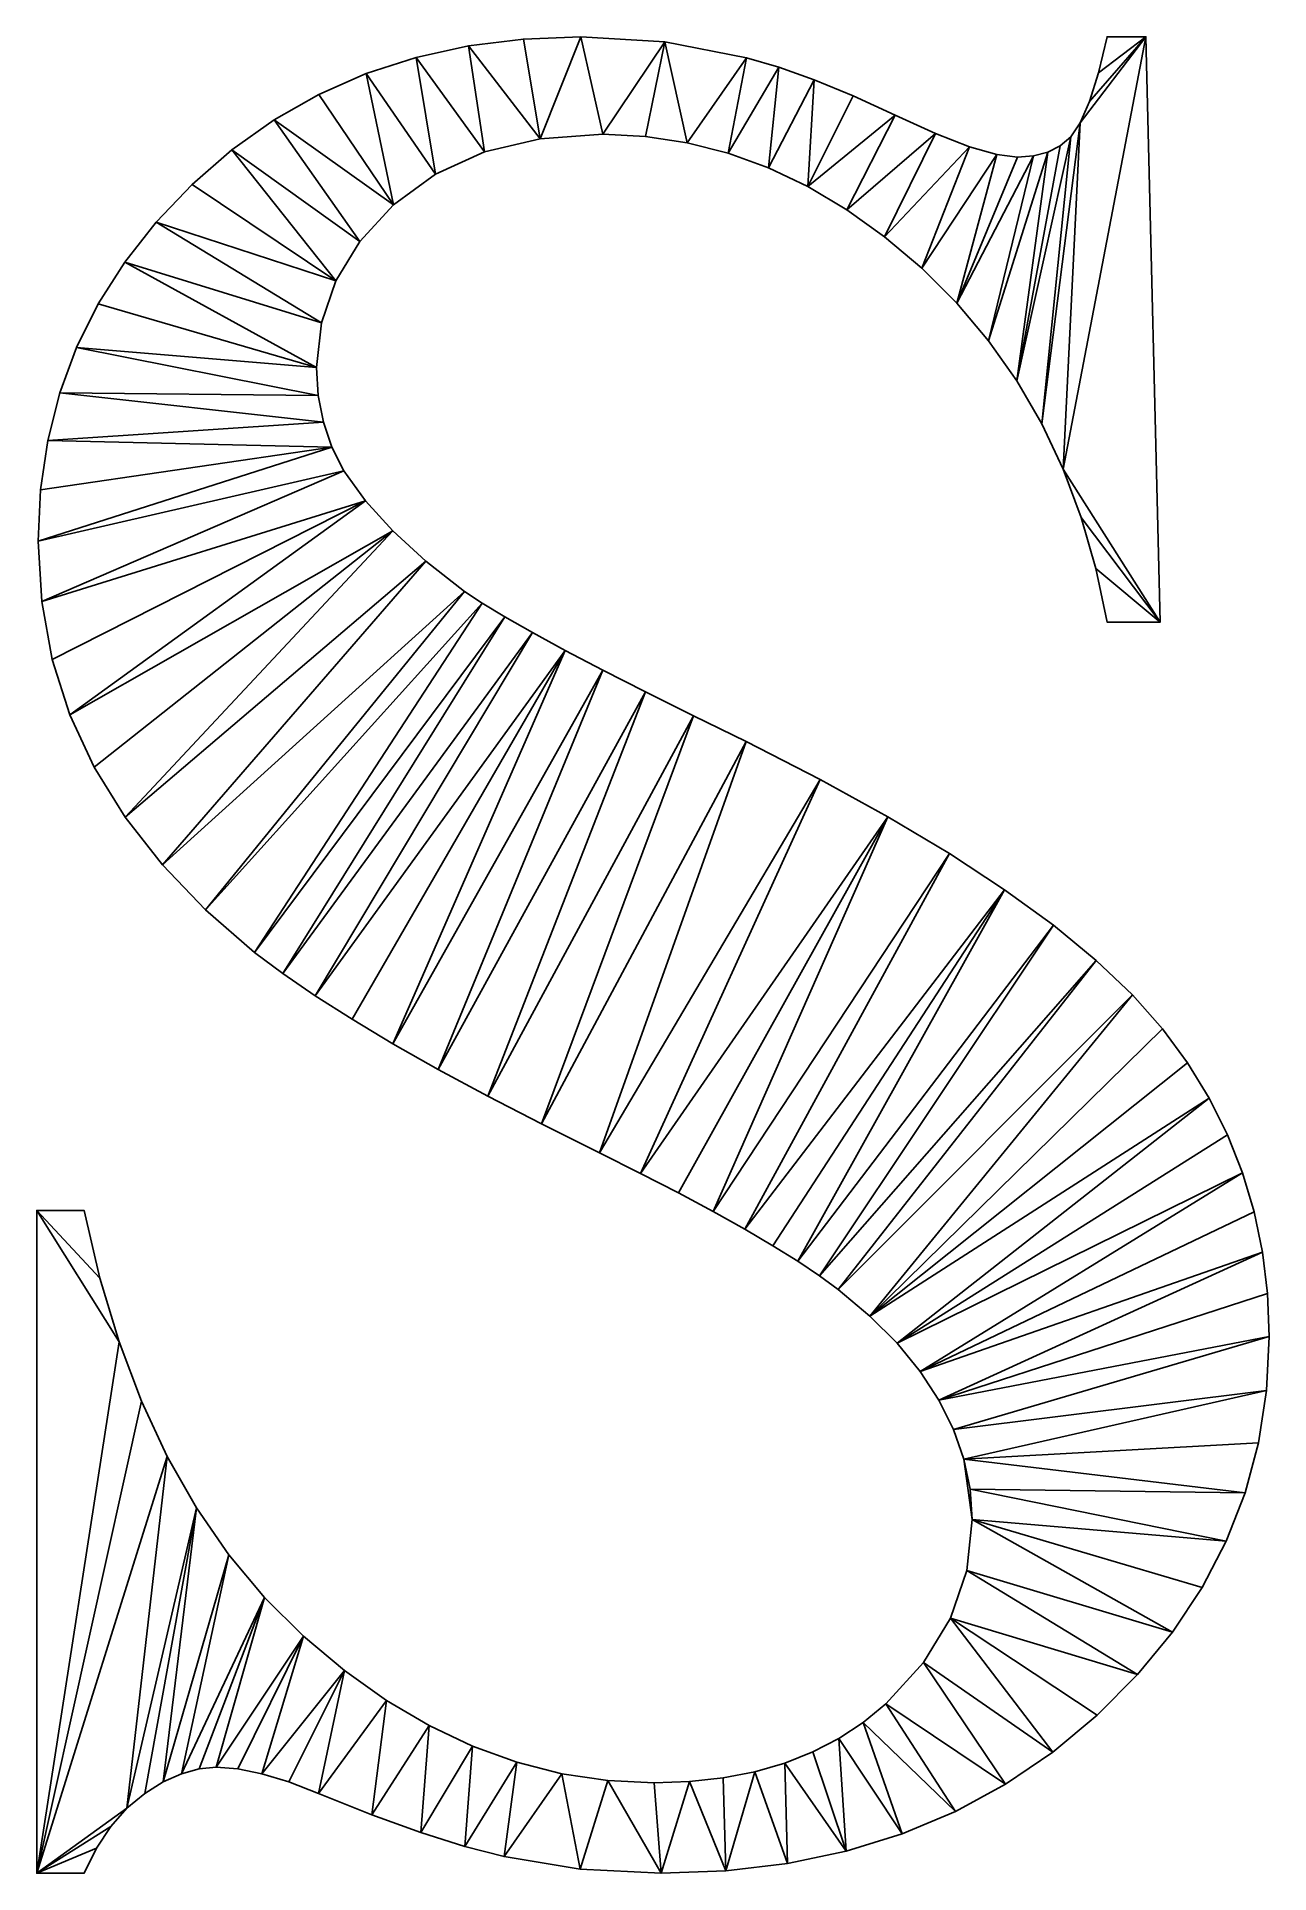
# Model space of a CAD drawing. Header units: metres. Extents: x 0.072 to 0.727, y -0.021 to 0.954.
import ezdxf

# ---------------------------------------------------------------- set-up
doc = ezdxf.new("R2010")
doc.units = ezdxf.units.M

msp = doc.modelspace()

# ---------------------------------------------------------------- meshes
at = {"layer": 'Armanisoft_0', "linetype": 'CONTINUOUS'}
mesh = msp.add_polyface(dxfattribs=at)
corners = [(0.176073, 0.894213), (0.244068, 0.845406), (0.231273, 0.82452), (0.198532, 0.910146), (0.261982, 0.864886), (0.222333, 0.923628), (0.247476, 0.934658), (0.284287, 0.881315), (0.273961, 0.943238), (0.310256, 0.893051), (0.301788, 0.949366), (0.339891, 0.900092), (0.330957, 0.953043), (0.361468, 0.954268), (0.176073, 0.894213, 0.229421), (0.231273, 0.82452, 0.229421), (0.244068, 0.845406, 0.229421), (0.198532, 0.910146, 0.229421), (0.261982, 0.864886, 0.229421), (0.222333, 0.923628, 0.229421), (0.247476, 0.934658, 0.229421), (0.284287, 0.881315, 0.229421), (0.273961, 0.943238, 0.229421), (0.310256, 0.893051, 0.229421), (0.301788, 0.949366, 0.229421), (0.339891, 0.900092, 0.229421), (0.330957, 0.953043, 0.229421), (0.310256, 0.893051), (0.339891, 0.900092), (0.339891, 0.900092, 0.229421), (0.310256, 0.893051, 0.229421), (0.284287, 0.881315), (0.284287, 0.881315, 0.229421), (0.261982, 0.864886), (0.261982, 0.864886, 0.229421), (0.244068, 0.845406), (0.244068, 0.845406, 0.229421), (0.231273, 0.82452), (0.231273, 0.82452, 0.229421), (0.223596, 0.802228), (0.223596, 0.802228, 0.229421), (0.221037, 0.778529), (0.221037, 0.778529, 0.229421), (0.221942, 0.763685), (0.221942, 0.763685, 0.229421), (0.224657, 0.749579), (0.224657, 0.749579, 0.229421), (0.229183, 0.736211), (0.229183, 0.736211, 0.229421), (0.235518, 0.723581), (0.235518, 0.723581, 0.229421), (0.247476, 0.934658), (0.222333, 0.923628), (0.222333, 0.923628, 0.229421), (0.247476, 0.934658, 0.229421), (0.273961, 0.943238), (0.273961, 0.943238, 0.229421), (0.301788, 0.949366), (0.301788, 0.949366, 0.229421), (0.330957, 0.953043), (0.330957, 0.953043, 0.229421)]
mesh.append_faces([[corners[k] for k in face] for face in [(0, 1, 2), (3, 4, 1), (5, 4, 3), (6, 7, 4), (6, 4, 5), (8, 9, 7), (8, 7, 6), (10, 11, 9), (10, 9, 8), (12, 11, 10), (13, 11, 12), (14, 15, 16), (17, 16, 18), (19, 17, 18), (20, 18, 21), (20, 19, 18), (22, 21, 23), (22, 20, 21), (24, 23, 25), (24, 22, 23), (26, 24, 25), (27, 28, 29, 30), (31, 27, 30, 32), (33, 31, 32, 34), (35, 33, 34, 36), (37, 35, 36, 38), (39, 37, 38, 40), (41, 39, 40, 42), (43, 41, 42, 44), (45, 43, 44, 46), (47, 45, 46, 48), (49, 47, 48, 50), (51, 52, 53, 54), (55, 51, 54, 56), (57, 55, 56, 58), (59, 57, 58, 60)]])
mesh = msp.add_polyface(dxfattribs=at)
corners = [(0.361468, 0.954268), (0.37319, 0.902439), (0.339891, 0.900092), (0.406086, 0.951478), (0.417967, 0.89799), (0.395781, 0.901327), (0.449409, 0.943109), (0.439749, 0.892428), (0.466533, 0.938082), (0.461126, 0.884642), (0.485403, 0.931309), (0.482098, 0.874632), (0.506019, 0.922789), (0.361468, 0.954268, 0.229421), (0.339891, 0.900092, 0.229421), (0.37319, 0.902439, 0.229421), (0.330957, 0.953043, 0.229421), (0.406086, 0.951478, 0.229421), (0.395781, 0.901327, 0.229421), (0.417967, 0.89799, 0.229421), (0.449409, 0.943109, 0.229421), (0.439749, 0.892428, 0.229421), (0.466533, 0.938082, 0.229421), (0.461126, 0.884642, 0.229421), (0.485403, 0.931309, 0.229421), (0.482098, 0.874632, 0.229421), (0.506019, 0.922789, 0.229421), (0.482098, 0.874632), (0.502666, 0.862396), (0.502666, 0.862396, 0.229421), (0.482098, 0.874632, 0.229421), (0.461126, 0.884642), (0.461126, 0.884642, 0.229421), (0.439749, 0.892428), (0.439749, 0.892428, 0.229421), (0.417967, 0.89799), (0.417967, 0.89799, 0.229421), (0.395781, 0.901327), (0.395781, 0.901327, 0.229421), (0.37319, 0.902439), (0.37319, 0.902439, 0.229421), (0.339891, 0.900092), (0.339891, 0.900092, 0.229421), (0.361468, 0.954268), (0.330957, 0.953043), (0.330957, 0.953043, 0.229421), (0.361468, 0.954268, 0.229421), (0.406086, 0.951478), (0.406086, 0.951478, 0.229421), (0.449409, 0.943109), (0.449409, 0.943109, 0.229421), (0.466533, 0.938082), (0.466533, 0.938082, 0.229421), (0.485403, 0.931309), (0.485403, 0.931309, 0.229421)]
mesh.append_faces([[corners[k] for k in face] for face in [(0, 1, 2), (3, 4, 5), (3, 5, 1), (3, 1, 0), (6, 7, 4), (6, 4, 3), (8, 9, 7), (8, 7, 6), (10, 11, 9), (10, 9, 8), (12, 11, 10), (13, 14, 15), (13, 16, 14), (17, 18, 19), (17, 15, 18), (17, 13, 15), (20, 19, 21), (20, 17, 19), (22, 21, 23), (22, 20, 21), (24, 23, 25), (24, 22, 23), (26, 24, 25), (27, 28, 29, 30), (31, 27, 30, 32), (33, 31, 32, 34), (35, 33, 34, 36), (37, 35, 36, 38), (39, 37, 38, 40), (41, 39, 40, 42), (43, 44, 45, 46), (47, 43, 46, 48), (49, 47, 48, 50), (51, 49, 50, 52), (53, 51, 52, 54)]])
mesh = msp.add_polyface(dxfattribs=at)
corners = [(0.528381, 0.912523), (0.502666, 0.862396), (0.482098, 0.874632), (0.506019, 0.922789), (0.549867, 0.902776), (0.522829, 0.847936), (0.567854, 0.895814), (0.582342, 0.891636), (0.542587, 0.831252), (0.593331, 0.890244), (0.561236, 0.812743), (0.631668, 0.919871), (0.661585, 0.954268), (0.626755, 0.908548), (0.636418, 0.935111), (0.641006, 0.954268), (0.528381, 0.912523, 0.229421), (0.482098, 0.874632, 0.229421), (0.502666, 0.862396, 0.229421), (0.506019, 0.922789, 0.229421), (0.549867, 0.902776, 0.229421), (0.522829, 0.847936, 0.229421), (0.567854, 0.895814, 0.229421), (0.582342, 0.891636, 0.229421), (0.542587, 0.831252, 0.229421), (0.593331, 0.890244, 0.229421), (0.561236, 0.812743, 0.229421), (0.601866, 0.890925, 0.229421), (0.631668, 0.919871, 0.229421), (0.626755, 0.908548, 0.229421), (0.661585, 0.954268, 0.229421), (0.636418, 0.935111, 0.229421), (0.641006, 0.954268, 0.229421), (0.506019, 0.922789), (0.485403, 0.931309), (0.485403, 0.931309, 0.229421), (0.506019, 0.922789, 0.229421), (0.528381, 0.912523), (0.528381, 0.912523, 0.229421), (0.549867, 0.902776), (0.549867, 0.902776, 0.229421), (0.567854, 0.895814), (0.567854, 0.895814, 0.229421), (0.582342, 0.891636), (0.582342, 0.891636, 0.229421), (0.593331, 0.890244), (0.593331, 0.890244, 0.229421), (0.601866, 0.890925), (0.601866, 0.890925, 0.229421), (0.609436, 0.892968), (0.609436, 0.892968, 0.229421), (0.61604, 0.896374), (0.61604, 0.896374, 0.229421), (0.621679, 0.901141), (0.621679, 0.901141, 0.229421), (0.626755, 0.908548), (0.626755, 0.908548, 0.229421), (0.631668, 0.919871), (0.631668, 0.919871, 0.229421), (0.636418, 0.935111), (0.636418, 0.935111, 0.229421), (0.641006, 0.954268), (0.641006, 0.954268, 0.229421), (0.661585, 0.954268), (0.661585, 0.954268, 0.229421)]
mesh.append_faces([[corners[k] for k in face] for face in [(0, 1, 2), (0, 2, 3), (4, 5, 1), (4, 1, 0), (6, 5, 4), (7, 8, 6), (9, 10, 7), (11, 12, 13), (14, 12, 11), (15, 12, 14), (16, 17, 18), (16, 19, 17), (20, 18, 21), (20, 16, 18), (22, 20, 21), (23, 22, 24), (25, 23, 26), (27, 25, 26), (28, 29, 30), (31, 28, 30), (32, 31, 30), (33, 34, 35, 36), (37, 33, 36, 38), (39, 37, 38, 40), (41, 39, 40, 42), (43, 41, 42, 44), (45, 43, 44, 46), (47, 45, 46, 48), (49, 47, 48, 50), (51, 49, 50, 52), (53, 51, 52, 54), (55, 53, 54, 56), (57, 55, 56, 58), (59, 57, 58, 60), (61, 59, 60, 62), (63, 61, 62, 64)]])
mesh = msp.add_polyface(dxfattribs=at)
corners = [(0.617699, 0.724461), (0.661585, 0.954268), (0.669207, 0.643293), (0.627281, 0.69883), (0.567854, 0.895814), (0.542587, 0.831252), (0.522829, 0.847936), (0.582342, 0.891636), (0.561236, 0.812743), (0.601866, 0.890925), (0.578071, 0.792809), (0.593331, 0.890244), (0.609436, 0.892968), (0.593094, 0.771451), (0.61604, 0.896374), (0.621679, 0.901141), (0.606303, 0.748668), (0.626755, 0.908548), (0.617699, 0.724461, 0.229421), (0.669207, 0.643293, 0.229421), (0.661585, 0.954268, 0.229421), (0.627281, 0.69883, 0.229421), (0.567854, 0.895814, 0.229421), (0.522829, 0.847936, 0.229421), (0.542587, 0.831252, 0.229421), (0.582342, 0.891636, 0.229421), (0.561236, 0.812743, 0.229421), (0.601866, 0.890925, 0.229421), (0.578071, 0.792809, 0.229421), (0.609436, 0.892968, 0.229421), (0.593094, 0.771451, 0.229421), (0.61604, 0.896374, 0.229421), (0.621679, 0.901141, 0.229421), (0.606303, 0.748668, 0.229421), (0.626755, 0.908548, 0.229421), (0.669207, 0.643293), (0.661585, 0.954268), (0.661585, 0.954268, 0.229421), (0.669207, 0.643293, 0.229421), (0.617699, 0.724461), (0.627281, 0.69883), (0.627281, 0.69883, 0.229421), (0.617699, 0.724461, 0.229421), (0.606303, 0.748668), (0.606303, 0.748668, 0.229421), (0.593094, 0.771451), (0.593094, 0.771451, 0.229421), (0.578071, 0.792809), (0.578071, 0.792809, 0.229421), (0.561236, 0.812743), (0.561236, 0.812743, 0.229421), (0.542587, 0.831252), (0.542587, 0.831252, 0.229421), (0.522829, 0.847936), (0.522829, 0.847936, 0.229421), (0.502666, 0.862396), (0.502666, 0.862396, 0.229421)]
mesh.append_faces([[corners[k] for k in face] for face in [(0, 1, 2), (0, 2, 3), (4, 5, 6), (7, 8, 5), (9, 10, 8), (9, 8, 11), (12, 13, 10), (12, 10, 9), (14, 13, 12), (15, 16, 13), (15, 13, 14), (17, 1, 0), (17, 0, 16), (17, 16, 15), (18, 19, 20), (18, 21, 19), (22, 23, 24), (25, 24, 26), (27, 26, 28), (29, 28, 30), (29, 27, 28), (31, 29, 30), (32, 30, 33), (32, 31, 30), (34, 18, 20), (34, 33, 18), (34, 32, 33), (35, 36, 37, 38), (39, 40, 41, 42), (43, 39, 42, 44), (45, 43, 44, 46), (47, 45, 46, 48), (49, 47, 48, 50), (51, 49, 50, 52), (53, 51, 52, 54), (55, 53, 54, 56)]])
mesh = msp.add_polyface(dxfattribs=at)
corners = [(0.078282, 0.739841), (0.224657, 0.749579), (0.229183, 0.736211), (0.084672, 0.765051), (0.221942, 0.763685), (0.093617, 0.789243), (0.221037, 0.778529), (0.105118, 0.812417), (0.119175, 0.834572), (0.223596, 0.802228), (0.135787, 0.855709), (0.231273, 0.82452), (0.154956, 0.875829), (0.176073, 0.894213), (0.198532, 0.910146), (0.244068, 0.845406), (0.078282, 0.739841, 0.229421), (0.229183, 0.736211, 0.229421), (0.224657, 0.749579, 0.229421), (0.084672, 0.765051, 0.229421), (0.221942, 0.763685, 0.229421), (0.093617, 0.789243, 0.229421), (0.221037, 0.778529, 0.229421), (0.105118, 0.812417, 0.229421), (0.119175, 0.834572, 0.229421), (0.223596, 0.802228, 0.229421), (0.135787, 0.855709, 0.229421), (0.231273, 0.82452, 0.229421), (0.154956, 0.875829, 0.229421), (0.176073, 0.894213, 0.229421), (0.198532, 0.910146, 0.229421), (0.244068, 0.845406, 0.229421), (0.084672, 0.765051), (0.078282, 0.739841), (0.078282, 0.739841, 0.229421), (0.084672, 0.765051, 0.229421), (0.093617, 0.789243), (0.093617, 0.789243, 0.229421), (0.105118, 0.812417), (0.105118, 0.812417, 0.229421), (0.119175, 0.834572), (0.119175, 0.834572, 0.229421), (0.135787, 0.855709), (0.135787, 0.855709, 0.229421), (0.154956, 0.875829), (0.154956, 0.875829, 0.229421), (0.176073, 0.894213), (0.176073, 0.894213, 0.229421), (0.198532, 0.910146), (0.198532, 0.910146, 0.229421), (0.222333, 0.923628), (0.222333, 0.923628, 0.229421)]
mesh.append_faces([[corners[k] for k in face] for face in [(0, 1, 2), (3, 4, 1), (3, 1, 0), (5, 6, 4), (5, 4, 3), (7, 6, 5), (8, 9, 6), (8, 6, 7), (10, 11, 9), (10, 9, 8), (12, 11, 10), (13, 11, 12), (14, 15, 13), (16, 17, 18), (19, 18, 20), (19, 16, 18), (21, 20, 22), (21, 19, 20), (23, 21, 22), (24, 22, 25), (24, 23, 22), (26, 25, 27), (26, 24, 25), (28, 26, 27), (29, 28, 27), (30, 29, 31), (32, 33, 34, 35), (36, 32, 35, 37), (38, 36, 37, 39), (40, 38, 39, 41), (42, 40, 41, 43), (44, 42, 43, 45), (46, 44, 45, 47), (48, 46, 47, 49), (50, 48, 49, 51)]])
mesh = msp.add_polyface(dxfattribs=at)
corners = [(0.162043, 0.4905), (0.299629, 0.659619), (0.309026, 0.653396), (0.139141, 0.514433), (0.279059, 0.675735), (0.119444, 0.539671), (0.261517, 0.691768), (0.089922, 0.594121), (0.247003, 0.707716), (0.102951, 0.566215), (0.080616, 0.623448), (0.075032, 0.654197), (0.235518, 0.723581), (0.073171, 0.686366), (0.229183, 0.736211), (0.074449, 0.713612), (0.078282, 0.739841), (0.162043, 0.4905, 0.229421), (0.309026, 0.653396, 0.229421), (0.299629, 0.659619, 0.229421), (0.139141, 0.514433, 0.229421), (0.279059, 0.675735, 0.229421), (0.119444, 0.539671, 0.229421), (0.261517, 0.691768, 0.229421), (0.089922, 0.594121, 0.229421), (0.247003, 0.707716, 0.229421), (0.102951, 0.566215, 0.229421), (0.080616, 0.623448, 0.229421), (0.075032, 0.654197, 0.229421), (0.235518, 0.723581, 0.229421), (0.073171, 0.686366, 0.229421), (0.229183, 0.736211, 0.229421), (0.074449, 0.713612, 0.229421), (0.078282, 0.739841, 0.229421), (0.247003, 0.707716), (0.235518, 0.723581), (0.235518, 0.723581, 0.229421), (0.247003, 0.707716, 0.229421), (0.261517, 0.691768), (0.261517, 0.691768, 0.229421), (0.279059, 0.675735), (0.279059, 0.675735, 0.229421), (0.299629, 0.659619), (0.299629, 0.659619, 0.229421), (0.309026, 0.653396), (0.309026, 0.653396, 0.229421), (0.321081, 0.6461), (0.321081, 0.6461, 0.229421), (0.335793, 0.637733), (0.335793, 0.637733, 0.229421), (0.080616, 0.623448), (0.089922, 0.594121), (0.089922, 0.594121, 0.229421), (0.080616, 0.623448, 0.229421), (0.075032, 0.654197), (0.075032, 0.654197, 0.229421), (0.073171, 0.686366), (0.073171, 0.686366, 0.229421), (0.074449, 0.713612), (0.074449, 0.713612, 0.229421), (0.078282, 0.739841), (0.078282, 0.739841, 0.229421)]
mesh.append_faces([[corners[k] for k in face] for face in [(0, 1, 2), (3, 4, 1), (5, 6, 4), (7, 8, 6), (7, 6, 9), (10, 8, 7), (11, 12, 8), (11, 8, 10), (13, 14, 12), (13, 12, 11), (15, 14, 13), (16, 14, 15), (17, 18, 19), (20, 19, 21), (22, 21, 23), (24, 23, 25), (24, 26, 23), (27, 24, 25), (28, 25, 29), (28, 27, 25), (30, 29, 31), (30, 28, 29), (32, 30, 31), (33, 32, 31), (34, 35, 36, 37), (38, 34, 37, 39), (40, 38, 39, 41), (42, 40, 41, 43), (44, 42, 43, 45), (46, 44, 45, 47), (48, 46, 47, 49), (50, 51, 52, 53), (54, 50, 53, 55), (56, 54, 55, 57), (58, 56, 57, 59), (60, 58, 59, 61)]])
mesh = msp.add_polyface(dxfattribs=at)
corners = [(0.63505, 0.671773), (0.669207, 0.643293), (0.641006, 0.643293), (0.627281, 0.69883), (0.448488, 0.320845), (0.557217, 0.520369), (0.58654, 0.501149), (0.43178, 0.330187), (0.524554, 0.539888), (0.393201, 0.350459), (0.488551, 0.559703), (0.37133, 0.36139), (0.449206, 0.579815), (0.34052, 0.376732), (0.42121, 0.593542), (0.311971, 0.391494), (0.39587, 0.606198), (0.285682, 0.405675), (0.373187, 0.617782), (0.63505, 0.671773, 0.229421), (0.641006, 0.643293, 0.229421), (0.669207, 0.643293, 0.229421), (0.627281, 0.69883, 0.229421), (0.448488, 0.320845, 0.229421), (0.58654, 0.501149, 0.229421), (0.557217, 0.520369, 0.229421), (0.43178, 0.330187, 0.229421), (0.524554, 0.539888, 0.229421), (0.393201, 0.350459, 0.229421), (0.488551, 0.559703, 0.229421), (0.37133, 0.36139, 0.229421), (0.449206, 0.579815, 0.229421), (0.34052, 0.376732, 0.229421), (0.42121, 0.593542, 0.229421), (0.311971, 0.391494, 0.229421), (0.39587, 0.606198, 0.229421), (0.285682, 0.405675, 0.229421), (0.373187, 0.617782, 0.229421), (0.641006, 0.643293), (0.669207, 0.643293), (0.669207, 0.643293, 0.229421), (0.641006, 0.643293, 0.229421), (0.63505, 0.671773), (0.63505, 0.671773, 0.229421), (0.627281, 0.69883), (0.627281, 0.69883, 0.229421), (0.353162, 0.628293), (0.335793, 0.637733), (0.335793, 0.637733, 0.229421), (0.353162, 0.628293, 0.229421), (0.373187, 0.617782), (0.373187, 0.617782, 0.229421), (0.39587, 0.606198), (0.39587, 0.606198, 0.229421), (0.42121, 0.593542), (0.42121, 0.593542, 0.229421), (0.449206, 0.579815), (0.449206, 0.579815, 0.229421), (0.488551, 0.559703), (0.488551, 0.559703, 0.229421), (0.524554, 0.539887), (0.524554, 0.539887, 0.229421), (0.557217, 0.520369), (0.557217, 0.520369, 0.229421), (0.58654, 0.501149), (0.58654, 0.501149, 0.229421), (0.612521, 0.482225), (0.612521, 0.482225, 0.229421), (0.635162, 0.463598), (0.635162, 0.463598, 0.229421), (0.654463, 0.445268), (0.654463, 0.445268, 0.229421)]
mesh.append_faces([[corners[k] for k in face] for face in [(0, 1, 2), (3, 1, 0), (4, 5, 6), (7, 8, 5), (9, 10, 8), (11, 12, 10), (13, 14, 12), (15, 16, 14), (15, 14, 13), (17, 18, 16), (19, 20, 21), (22, 19, 21), (23, 24, 25), (26, 25, 27), (28, 27, 29), (30, 29, 31), (32, 31, 33), (34, 33, 35), (34, 32, 33), (36, 35, 37), (38, 39, 40, 41), (42, 38, 41, 43), (44, 42, 43, 45), (46, 47, 48, 49), (50, 46, 49, 51), (52, 50, 51, 53), (54, 52, 53, 55), (56, 54, 55, 57), (58, 56, 57, 59), (60, 58, 59, 61), (62, 60, 61, 63), (64, 62, 63, 65), (66, 64, 65, 67), (68, 66, 67, 69), (70, 68, 69, 71)]])
mesh = msp.add_polyface(dxfattribs=at)
corners = [(0.285682, 0.405675), (0.39587, 0.606198), (0.311971, 0.391494), (0.261655, 0.419276), (0.353162, 0.628293), (0.373187, 0.617782), (0.239888, 0.432296), (0.220381, 0.444735), (0.335793, 0.637733), (0.203135, 0.456594), (0.321081, 0.6461), (0.18815, 0.467872), (0.309026, 0.653396), (0.162043, 0.4905), (0.139141, 0.514433), (0.299629, 0.659619), (0.119444, 0.539671), (0.279059, 0.675735), (0.102951, 0.566215), (0.261517, 0.691768), (0.285682, 0.405675, 0.229421), (0.311971, 0.391494, 0.229421), (0.39587, 0.606198, 0.229421), (0.261655, 0.419276, 0.229421), (0.373187, 0.617782, 0.229421), (0.353162, 0.628293, 0.229421), (0.239888, 0.432296, 0.229421), (0.220381, 0.444735, 0.229421), (0.335793, 0.637733, 0.229421), (0.203135, 0.456594, 0.229421), (0.321081, 0.6461, 0.229421), (0.18815, 0.467872, 0.229421), (0.309026, 0.653396, 0.229421), (0.162043, 0.4905, 0.229421), (0.139141, 0.514433, 0.229421), (0.299629, 0.659619, 0.229421), (0.119444, 0.539671, 0.229421), (0.279059, 0.675735, 0.229421), (0.102951, 0.566215, 0.229421), (0.261517, 0.691768, 0.229421), (0.203135, 0.456594), (0.220381, 0.444735), (0.220381, 0.444735, 0.229421), (0.203135, 0.456594, 0.229421), (0.18815, 0.467872), (0.18815, 0.467872, 0.229421), (0.162043, 0.4905), (0.162043, 0.4905, 0.229421), (0.139141, 0.514433), (0.139141, 0.514433, 0.229421), (0.119444, 0.539671), (0.119444, 0.539671, 0.229421), (0.102951, 0.566215), (0.102951, 0.566215, 0.229421), (0.089922, 0.594121), (0.089922, 0.594121, 0.229421)]
mesh.append_faces([[corners[k] for k in face] for face in [(0, 1, 2), (3, 4, 5), (3, 5, 0), (6, 4, 3), (7, 8, 4), (7, 4, 6), (9, 10, 8), (9, 8, 7), (11, 12, 10), (11, 10, 9), (13, 12, 11), (14, 15, 13), (16, 17, 14), (18, 19, 16), (20, 21, 22), (23, 24, 25), (23, 20, 24), (26, 23, 25), (27, 25, 28), (27, 26, 25), (29, 28, 30), (29, 27, 28), (31, 30, 32), (31, 29, 30), (33, 31, 32), (34, 33, 35), (36, 34, 37), (38, 36, 39), (40, 41, 42, 43), (44, 40, 43, 45), (46, 44, 45, 47), (48, 46, 47, 49), (50, 48, 49, 51), (52, 50, 51, 53), (54, 52, 53, 55)]])
mesh = msp.add_polyface(dxfattribs=at)
corners = [(0.105969, 0.294795), (0.072409, 0.330793), (0.097561, 0.330793), (0.116137, 0.261001), (0.072409, -0.021341), (0.128067, 0.229412), (0.413351, 0.340058), (0.524554, 0.539888), (0.43178, 0.330187), (0.393201, 0.350459), (0.37133, 0.36139), (0.488551, 0.559703), (0.34052, 0.376732), (0.449206, 0.579815), (0.105969, 0.294795, 0.229421), (0.097561, 0.330793, 0.229421), (0.072409, 0.330793, 0.229421), (0.116137, 0.261001, 0.229421), (0.072409, -0.021341, 0.229421), (0.128067, 0.229412, 0.229421), (0.141758, 0.200027, 0.229421), (0.393201, 0.350459, 0.229421), (0.413351, 0.340058, 0.229421), (0.524554, 0.539888, 0.229421), (0.37133, 0.36139, 0.229421), (0.488551, 0.559703, 0.229421), (0.34052, 0.376732, 0.229421), (0.449206, 0.579815, 0.229421), (0.072409, 0.330793), (0.072409, -0.021341), (0.072409, -0.021341, 0.229421), (0.072409, 0.330793, 0.229421), (0.097561, 0.330793), (0.097561, 0.330793, 0.229421), (0.105969, 0.294795), (0.105969, 0.294795, 0.229421), (0.116137, 0.261001), (0.116137, 0.261001, 0.229421), (0.128067, 0.229412), (0.128067, 0.229412, 0.229421), (0.141758, 0.200027), (0.141758, 0.200027, 0.229421), (0.157209, 0.172847), (0.157209, 0.172847, 0.229421), (0.174422, 0.147871), (0.174422, 0.147871, 0.229421), (0.193396, 0.1251), (0.193396, 0.1251, 0.229421), (0.448488, 0.320845), (0.463474, 0.312033), (0.463474, 0.312033, 0.229421), (0.448488, 0.320845, 0.229421), (0.43178, 0.330187), (0.43178, 0.330187, 0.229421), (0.413351, 0.340058), (0.413351, 0.340058, 0.229421), (0.393201, 0.350459), (0.393201, 0.350459, 0.229421), (0.37133, 0.36139), (0.37133, 0.36139, 0.229421), (0.34052, 0.376732), (0.34052, 0.376732, 0.229421), (0.311971, 0.391494), (0.311971, 0.391494, 0.229421), (0.285682, 0.405675), (0.285682, 0.405675, 0.229421), (0.261655, 0.419276), (0.261655, 0.419276, 0.229421), (0.239888, 0.432296), (0.239888, 0.432296, 0.229421), (0.220381, 0.444735), (0.220381, 0.444735, 0.229421)]
mesh.append_faces([[corners[k] for k in face] for face in [(0, 1, 2), (3, 4, 1), (3, 1, 0), (5, 4, 3), (6, 7, 8), (9, 7, 6), (10, 11, 9), (12, 13, 10), (14, 15, 16), (17, 16, 18), (17, 14, 16), (19, 17, 18), (20, 19, 18), (21, 22, 23), (24, 21, 25), (26, 24, 27), (28, 29, 30, 31), (32, 28, 31, 33), (34, 32, 33, 35), (36, 34, 35, 37), (38, 36, 37, 39), (40, 38, 39, 41), (42, 40, 41, 43), (44, 42, 43, 45), (46, 44, 45, 47), (48, 49, 50, 51), (52, 48, 51, 53), (54, 52, 53, 55), (56, 54, 55, 57), (58, 56, 57, 59), (60, 58, 59, 61), (62, 60, 61, 63), (64, 62, 63, 65), (66, 64, 65, 67), (68, 66, 67, 69), (70, 68, 69, 71)]])
mesh = msp.add_polyface(dxfattribs=at)
corners = [(0.551659, 0.230032), (0.727134, 0.263821), (0.559403, 0.214472), (0.541674, 0.245295), (0.72359, 0.308639), (0.529421, 0.260174), (0.712956, 0.350815), (0.514898, 0.274667), (0.695234, 0.390347), (0.498108, 0.288776), (0.635162, 0.463598), (0.654463, 0.445268), (0.488284, 0.295999), (0.612521, 0.482225), (0.47674, 0.303751), (0.58654, 0.501149), (0.463474, 0.312033), (0.448488, 0.320845), (0.43178, 0.330187), (0.557217, 0.520369), (0.541674, 0.245295, 0.229421), (0.551659, 0.230032, 0.229421), (0.72359, 0.308639, 0.229421), (0.529421, 0.260174, 0.229421), (0.712956, 0.350815, 0.229421), (0.514898, 0.274667, 0.229421), (0.695234, 0.390347, 0.229421), (0.498108, 0.288776, 0.229421), (0.654463, 0.445268, 0.229421), (0.635162, 0.463598, 0.229421), (0.488284, 0.295999, 0.229421), (0.612521, 0.482225, 0.229421), (0.47674, 0.303751, 0.229421), (0.58654, 0.501149, 0.229421), (0.463474, 0.312033, 0.229421), (0.448488, 0.320845, 0.229421), (0.43178, 0.330187, 0.229421), (0.557217, 0.520369, 0.229421), (0.413351, 0.340058, 0.229421), (0.524554, 0.539888, 0.229421), (0.559403, 0.214472), (0.564935, 0.198705), (0.564935, 0.198705, 0.229421), (0.559403, 0.214472, 0.229421), (0.551659, 0.230032), (0.551659, 0.230032, 0.229421), (0.541674, 0.245295), (0.541674, 0.245295, 0.229421), (0.529421, 0.260174), (0.529421, 0.260174, 0.229421), (0.514898, 0.274667), (0.514898, 0.274667, 0.229421), (0.498108, 0.288776), (0.498108, 0.288776, 0.229421), (0.488284, 0.295999), (0.488284, 0.295999, 0.229421), (0.47674, 0.303751), (0.47674, 0.303751, 0.229421), (0.463474, 0.312033), (0.463474, 0.312033, 0.229421)]
mesh.append_faces([[corners[k] for k in face] for face in [(0, 1, 2), (3, 4, 0), (5, 6, 3), (7, 8, 5), (9, 10, 11), (9, 11, 7), (12, 13, 10), (12, 10, 9), (14, 15, 13), (14, 13, 12), (16, 15, 14), (17, 15, 16), (18, 19, 17), (20, 21, 22), (23, 20, 24), (25, 23, 26), (27, 28, 29), (27, 25, 28), (30, 29, 31), (30, 27, 29), (32, 31, 33), (32, 30, 31), (34, 32, 33), (35, 34, 33), (36, 35, 37), (38, 36, 39), (40, 41, 42, 43), (44, 40, 43, 45), (46, 44, 45, 47), (48, 46, 47, 49), (50, 48, 49, 51), (52, 50, 51, 53), (54, 52, 53, 55), (56, 54, 55, 57), (58, 56, 57, 59)]])
mesh = msp.add_polyface(dxfattribs=at)
corners = [(0.564935, 0.198705), (0.725707, 0.235081), (0.721426, 0.207371), (0.559403, 0.214472), (0.727134, 0.263821), (0.551659, 0.230032), (0.72359, 0.308639), (0.726248, 0.286561), (0.541674, 0.245295), (0.712956, 0.350815), (0.719159, 0.330057), (0.529421, 0.260174), (0.695234, 0.390347), (0.704981, 0.370911), (0.514898, 0.274667), (0.654463, 0.445268), (0.670422, 0.427235), (0.683714, 0.409121), (0.564935, 0.198705, 0.229421), (0.721426, 0.207371, 0.229421), (0.725707, 0.235081, 0.229421), (0.559403, 0.214472, 0.229421), (0.727134, 0.263821, 0.229421), (0.551659, 0.230032, 0.229421), (0.726248, 0.286561, 0.229421), (0.72359, 0.308639, 0.229421), (0.541674, 0.245295, 0.229421), (0.719159, 0.330057, 0.229421), (0.712956, 0.350815, 0.229421), (0.529421, 0.260174, 0.229421), (0.704981, 0.370911, 0.229421), (0.695234, 0.390347, 0.229421), (0.514898, 0.274667, 0.229421), (0.670422, 0.427235, 0.229421), (0.654463, 0.445268, 0.229421), (0.683714, 0.409121, 0.229421), (0.670422, 0.427235), (0.654463, 0.445268), (0.654463, 0.445268, 0.229421), (0.670422, 0.427235, 0.229421), (0.683714, 0.409121), (0.683714, 0.409121, 0.229421), (0.695234, 0.390347), (0.695234, 0.390347, 0.229421), (0.704981, 0.370911), (0.704981, 0.370911, 0.229421), (0.712956, 0.350815), (0.712956, 0.350815, 0.229421), (0.719159, 0.330057), (0.719159, 0.330057, 0.229421), (0.72359, 0.308639), (0.72359, 0.308639, 0.229421), (0.726248, 0.286561), (0.726248, 0.286561, 0.229421), (0.727134, 0.263821), (0.727134, 0.263821, 0.229421), (0.725707, 0.235081), (0.725707, 0.235081, 0.229421), (0.721426, 0.207371), (0.721426, 0.207371, 0.229421)]
mesh.append_faces([[corners[k] for k in face] for face in [(0, 1, 2), (3, 4, 1), (3, 1, 0), (5, 6, 7), (5, 7, 4), (8, 9, 10), (8, 10, 6), (11, 12, 13), (11, 13, 9), (14, 15, 16), (14, 16, 17), (14, 17, 12), (18, 19, 20), (21, 20, 22), (21, 18, 20), (23, 24, 25), (23, 22, 24), (23, 21, 22), (26, 27, 28), (26, 25, 27), (29, 30, 31), (29, 28, 30), (32, 33, 34), (32, 35, 33), (32, 31, 35), (36, 37, 38, 39), (40, 36, 39, 41), (42, 40, 41, 43), (44, 42, 43, 45), (46, 44, 45, 47), (48, 46, 47, 49), (50, 48, 49, 51), (52, 50, 51, 53), (54, 52, 53, 55), (56, 54, 55, 57), (58, 56, 57, 59)]])
mesh = msp.add_polyface(dxfattribs=at)
corners = [(0.141758, 0.200027), (0.120325, 0.013177), (0.072409, -0.021341), (0.128067, 0.229412), (0.157209, 0.172847), (0.139654, 0.027193), (0.129811, 0.021074), (0.174422, 0.147871), (0.149262, 0.031564), (0.193396, 0.1251), (0.167769, 0.035061), (0.158633, 0.034187), (0.214131, 0.104534), (0.192023, 0.03156), (0.17917, 0.034186), (0.235956, 0.086286), (0.2582, 0.070471), (0.222088, 0.021055), (0.141758, 0.200027, 0.229421), (0.072409, -0.021341, 0.229421), (0.120325, 0.013177, 0.229421), (0.157209, 0.172847, 0.229421), (0.129811, 0.021074, 0.229421), (0.139654, 0.027193, 0.229421), (0.174422, 0.147871, 0.229421), (0.149262, 0.031564, 0.229421), (0.193396, 0.1251, 0.229421), (0.158633, 0.034187, 0.229421), (0.167769, 0.035061, 0.229421), (0.214131, 0.104534, 0.229421), (0.17917, 0.034186, 0.229421), (0.192023, 0.03156, 0.229421), (0.235956, 0.086286, 0.229421), (0.206329, 0.027183, 0.229421), (0.2582, 0.070471, 0.229421), (0.222088, 0.021055, 0.229421), (0.214131, 0.104534), (0.193396, 0.1251), (0.193396, 0.1251, 0.229421), (0.214131, 0.104534, 0.229421), (0.235956, 0.086286), (0.235956, 0.086286, 0.229421), (0.2582, 0.070471), (0.2582, 0.070471, 0.229421), (0.280863, 0.05709), (0.280863, 0.05709, 0.229421), (0.303944, 0.046141), (0.303944, 0.046141, 0.229421)]
mesh.append_faces([[corners[k] for k in face] for face in [(0, 1, 2), (0, 2, 3), (4, 5, 6), (4, 6, 1), (4, 1, 0), (7, 8, 5), (7, 5, 4), (9, 10, 11), (9, 11, 8), (9, 8, 7), (12, 13, 14), (12, 14, 10), (12, 10, 9), (15, 13, 12), (16, 17, 15), (18, 19, 20), (21, 22, 23), (21, 20, 22), (21, 18, 20), (24, 23, 25), (24, 21, 23), (26, 27, 28), (26, 25, 27), (26, 24, 25), (29, 30, 31), (29, 28, 30), (29, 26, 28), (32, 31, 33), (32, 29, 31), (34, 32, 35), (36, 37, 38, 39), (40, 36, 39, 41), (42, 40, 41, 43), (44, 42, 43, 45), (46, 44, 45, 47)]])
mesh = msp.add_polyface(dxfattribs=at)
corners = [(0.543535, 0.090542), (0.612199, 0.043026), (0.587064, 0.025949), (0.557882, 0.114143), (0.657206, 0.084263), (0.6358, 0.06273), (0.56649, 0.139479), (0.675758, 0.106825), (0.56936, 0.166549), (0.7043, 0.155039), (0.691457, 0.130417), (0.568253, 0.182731), (0.71429, 0.18069), (0.564935, 0.198705), (0.721426, 0.207371), (0.543535, 0.090542, 0.229421), (0.587064, 0.025949, 0.229421), (0.612199, 0.043026, 0.229421), (0.557882, 0.114143, 0.229421), (0.6358, 0.06273, 0.229421), (0.657206, 0.084263, 0.229421), (0.56649, 0.139479, 0.229421), (0.675758, 0.106825, 0.229421), (0.56936, 0.166549, 0.229421), (0.691457, 0.130417, 0.229421), (0.7043, 0.155039, 0.229421), (0.568253, 0.182731, 0.229421), (0.71429, 0.18069, 0.229421), (0.564935, 0.198705, 0.229421), (0.721426, 0.207371, 0.229421), (0.71429, 0.18069), (0.721426, 0.207371), (0.721426, 0.207371, 0.229421), (0.71429, 0.18069, 0.229421), (0.7043, 0.155039), (0.7043, 0.155039, 0.229421), (0.691457, 0.130417), (0.691457, 0.130417, 0.229421), (0.675758, 0.106825), (0.675758, 0.106825, 0.229421), (0.657206, 0.084263), (0.657206, 0.084263, 0.229421), (0.6358, 0.06273), (0.6358, 0.06273, 0.229421), (0.612199, 0.043026), (0.612199, 0.043026, 0.229421), (0.587064, 0.025949), (0.587064, 0.025949, 0.229421), (0.560395, 0.011499), (0.560395, 0.011499, 0.229421), (0.568253, 0.182731), (0.56936, 0.166549), (0.56936, 0.166549, 0.229421), (0.568253, 0.182731, 0.229421)]
mesh.append_faces([[corners[k] for k in face] for face in [(0, 1, 2), (3, 4, 5), (3, 5, 1), (3, 1, 0), (6, 7, 4), (6, 4, 3), (8, 9, 10), (8, 10, 7), (8, 7, 6), (11, 12, 9), (11, 9, 8), (13, 14, 12), (13, 12, 11), (15, 16, 17), (18, 19, 20), (18, 17, 19), (18, 15, 17), (21, 20, 22), (21, 18, 20), (23, 24, 25), (23, 22, 24), (23, 21, 22), (26, 25, 27), (26, 23, 25), (28, 27, 29), (28, 26, 27), (30, 31, 32, 33), (34, 30, 33, 35), (36, 34, 35, 37), (38, 36, 37, 39), (40, 38, 39, 41), (42, 40, 41, 43), (44, 42, 43, 45), (46, 44, 45, 47), (48, 46, 47, 49), (50, 51, 52, 53)]])
mesh = msp.add_polyface(dxfattribs=at)
corners = [(0.469747, 0.037177), (0.502456, -0.009519), (0.471185, -0.016087), (0.453885, 0.032583), (0.484634, 0.043083), (0.498547, 0.050301), (0.532193, -0.000324), (0.511485, 0.058832), (0.560395, 0.011499), (0.52345, 0.068676), (0.587064, 0.025949), (0.543535, 0.090542), (0.564935, 0.198705), (0.568253, 0.182731), (0.56936, 0.166549), (0.469747, 0.037177, 0.229421), (0.471185, -0.016087, 0.229421), (0.502456, -0.009519, 0.229421), (0.453885, 0.032583, 0.229421), (0.484634, 0.043083, 0.229421), (0.498547, 0.050301, 0.229421), (0.532193, -0.000324, 0.229421), (0.511485, 0.058832, 0.229421), (0.560395, 0.011499, 0.229421), (0.52345, 0.068676, 0.229421), (0.587064, 0.025949, 0.229421), (0.543535, 0.090542, 0.229421), (0.564935, 0.198705, 0.229421), (0.56936, 0.166549, 0.229421), (0.568253, 0.182731, 0.229421), (0.532193, -0.000324), (0.560395, 0.011499), (0.560395, 0.011499, 0.229421), (0.532193, -0.000324, 0.229421), (0.502456, -0.009519), (0.502456, -0.009519, 0.229421), (0.471185, -0.016087), (0.471185, -0.016087, 0.229421), (0.469747, 0.037177), (0.453885, 0.032583), (0.453885, 0.032583, 0.229421), (0.469747, 0.037177, 0.229421), (0.484634, 0.043083), (0.484634, 0.043083, 0.229421), (0.498547, 0.050301), (0.498547, 0.050301, 0.229421), (0.511485, 0.058832), (0.511485, 0.058832, 0.229421), (0.52345, 0.068676), (0.52345, 0.068676, 0.229421), (0.543535, 0.090542), (0.543535, 0.090542, 0.229421), (0.557882, 0.114143), (0.557882, 0.114143, 0.229421), (0.56649, 0.139479), (0.56649, 0.139479, 0.229421), (0.56936, 0.166549), (0.56936, 0.166549, 0.229421), (0.564935, 0.198705), (0.568253, 0.182731), (0.568253, 0.182731, 0.229421), (0.564935, 0.198705, 0.229421)]
mesh.append_faces([[corners[k] for k in face] for face in [(0, 1, 2), (0, 2, 3), (4, 1, 0), (5, 6, 1), (5, 1, 4), (7, 8, 6), (7, 6, 5), (9, 10, 8), (9, 8, 7), (11, 10, 9), (12, 13, 14), (15, 16, 17), (15, 18, 16), (19, 15, 17), (20, 17, 21), (20, 19, 17), (22, 21, 23), (22, 20, 21), (24, 23, 25), (24, 22, 23), (26, 24, 25), (27, 28, 29), (30, 31, 32, 33), (34, 30, 33, 35), (36, 34, 35, 37), (38, 39, 40, 41), (42, 38, 41, 43), (44, 42, 43, 45), (46, 44, 45, 47), (48, 46, 47, 49), (50, 48, 49, 51), (52, 50, 51, 53), (54, 52, 53, 55), (56, 54, 55, 57), (58, 59, 60, 61)]])
mesh = msp.add_polyface(dxfattribs=at)
corners = [(0.072409, -0.021341), (0.120325, 0.013177), (0.111787, 0.003476), (0.1042, -0.00803), (0.097561, -0.021341), (0.235956, 0.086286), (0.222088, 0.021055), (0.206329, 0.027183), (0.192023, 0.03156), (0.2582, 0.070471), (0.25049, 0.009724), (0.280863, 0.05709), (0.276385, 0.000361), (0.303944, 0.046141), (0.299773, -0.007034), (0.072409, -0.021341, 0.229421), (0.111787, 0.003476, 0.229421), (0.120325, 0.013177, 0.229421), (0.1042, -0.00803, 0.229421), (0.097561, -0.021341, 0.229421), (0.235956, 0.086286, 0.229421), (0.206329, 0.027183, 0.229421), (0.222088, 0.021055, 0.229421), (0.2582, 0.070471, 0.229421), (0.25049, 0.009724, 0.229421), (0.280863, 0.05709, 0.229421), (0.276385, 0.000361, 0.229421), (0.303944, 0.046141, 0.229421), (0.299773, -0.007034, 0.229421), (0.276385, 0.000361), (0.299773, -0.007034), (0.299773, -0.007034, 0.229421), (0.276385, 0.000361, 0.229421), (0.25049, 0.009724), (0.25049, 0.009724, 0.229421), (0.222088, 0.021055), (0.222088, 0.021055, 0.229421), (0.206329, 0.027183), (0.206329, 0.027183, 0.229421), (0.192023, 0.03156), (0.192023, 0.03156, 0.229421), (0.17917, 0.034186), (0.17917, 0.034186, 0.229421), (0.167769, 0.035061), (0.167769, 0.035061, 0.229421), (0.158633, 0.034187), (0.158633, 0.034187, 0.229421), (0.149262, 0.031564), (0.149262, 0.031564, 0.229421), (0.139654, 0.027193), (0.139654, 0.027193, 0.229421), (0.129811, 0.021074), (0.129811, 0.021074, 0.229421), (0.120325, 0.013177), (0.120325, 0.013177, 0.229421), (0.111787, 0.003476), (0.111787, 0.003476, 0.229421), (0.1042, -0.00803), (0.1042, -0.00803, 0.229421), (0.097561, -0.021341), (0.097561, -0.021341, 0.229421), (0.072409, -0.021341), (0.072409, -0.021341, 0.229421)]
mesh.append_faces([[corners[k] for k in face] for face in [(0, 1, 2), (0, 2, 3), (0, 3, 4), (5, 6, 7), (5, 7, 8), (9, 10, 6), (11, 12, 10), (11, 10, 9), (13, 14, 12), (13, 12, 11), (15, 16, 17), (15, 18, 16), (15, 19, 18), (20, 21, 22), (23, 22, 24), (25, 24, 26), (25, 23, 24), (27, 26, 28), (27, 25, 26), (29, 30, 31, 32), (33, 29, 32, 34), (35, 33, 34, 36), (37, 35, 36, 38), (39, 37, 38, 40), (41, 39, 40, 42), (43, 41, 42, 44), (45, 43, 44, 46), (47, 45, 46, 48), (49, 47, 48, 50), (51, 49, 50, 52), (53, 51, 52, 54), (55, 53, 54, 56), (57, 55, 56, 58), (59, 57, 58, 60), (61, 59, 60, 62)]])
mesh = msp.add_polyface(dxfattribs=at)
corners = [(0.327444, 0.037625), (0.320655, -0.012459), (0.299773, -0.007034), (0.303944, 0.046141), (0.351363, 0.031543), (0.36113, -0.019121), (0.3757, 0.027893), (0.404041, -0.021341), (0.400457, 0.026677), (0.419241, 0.027333), (0.43838, -0.020028), (0.43705, 0.029302), (0.453885, 0.032583), (0.471185, -0.016087), (0.327444, 0.037625, 0.229421), (0.299773, -0.007034, 0.229421), (0.320655, -0.012459, 0.229421), (0.303944, 0.046141, 0.229421), (0.351363, 0.031543, 0.229421), (0.36113, -0.019121, 0.229421), (0.3757, 0.027893, 0.229421), (0.404041, -0.021341, 0.229421), (0.400457, 0.026677, 0.229421), (0.419241, 0.027333, 0.229421), (0.43838, -0.020028, 0.229421), (0.43705, 0.029302, 0.229421), (0.453885, 0.032583, 0.229421), (0.471185, -0.016087, 0.229421), (0.43838, -0.020028), (0.471185, -0.016087), (0.471185, -0.016087, 0.229421), (0.43838, -0.020028, 0.229421), (0.404041, -0.021341), (0.404041, -0.021341, 0.229421), (0.36113, -0.019121), (0.36113, -0.019121, 0.229421), (0.320655, -0.012459), (0.320655, -0.012459, 0.229421), (0.299773, -0.007034), (0.299773, -0.007034, 0.229421), (0.327444, 0.037625), (0.303944, 0.046141), (0.303944, 0.046141, 0.229421), (0.327444, 0.037625, 0.229421), (0.351363, 0.031543), (0.351363, 0.031543, 0.229421), (0.3757, 0.027893), (0.3757, 0.027893, 0.229421), (0.400457, 0.026677), (0.400457, 0.026677, 0.229421), (0.419241, 0.027333), (0.419241, 0.027333, 0.229421), (0.43705, 0.029302), (0.43705, 0.029302, 0.229421), (0.453885, 0.032583), (0.453885, 0.032583, 0.229421)]
mesh.append_faces([[corners[k] for k in face] for face in [(0, 1, 2), (0, 2, 3), (4, 5, 1), (4, 1, 0), (6, 7, 5), (6, 5, 4), (8, 7, 6), (9, 10, 7), (9, 7, 8), (11, 10, 9), (12, 13, 10), (12, 10, 11), (14, 15, 16), (14, 17, 15), (18, 16, 19), (18, 14, 16), (20, 19, 21), (20, 18, 19), (22, 20, 21), (23, 21, 24), (23, 22, 21), (25, 23, 24), (26, 24, 27), (26, 25, 24), (28, 29, 30, 31), (32, 28, 31, 33), (34, 32, 33, 35), (36, 34, 35, 37), (38, 36, 37, 39), (40, 41, 42, 43), (44, 40, 43, 45), (46, 44, 45, 47), (48, 46, 47, 49), (50, 48, 49, 51), (52, 50, 51, 53), (54, 52, 53, 55)]])

doc.saveas('drawing.dxf')
